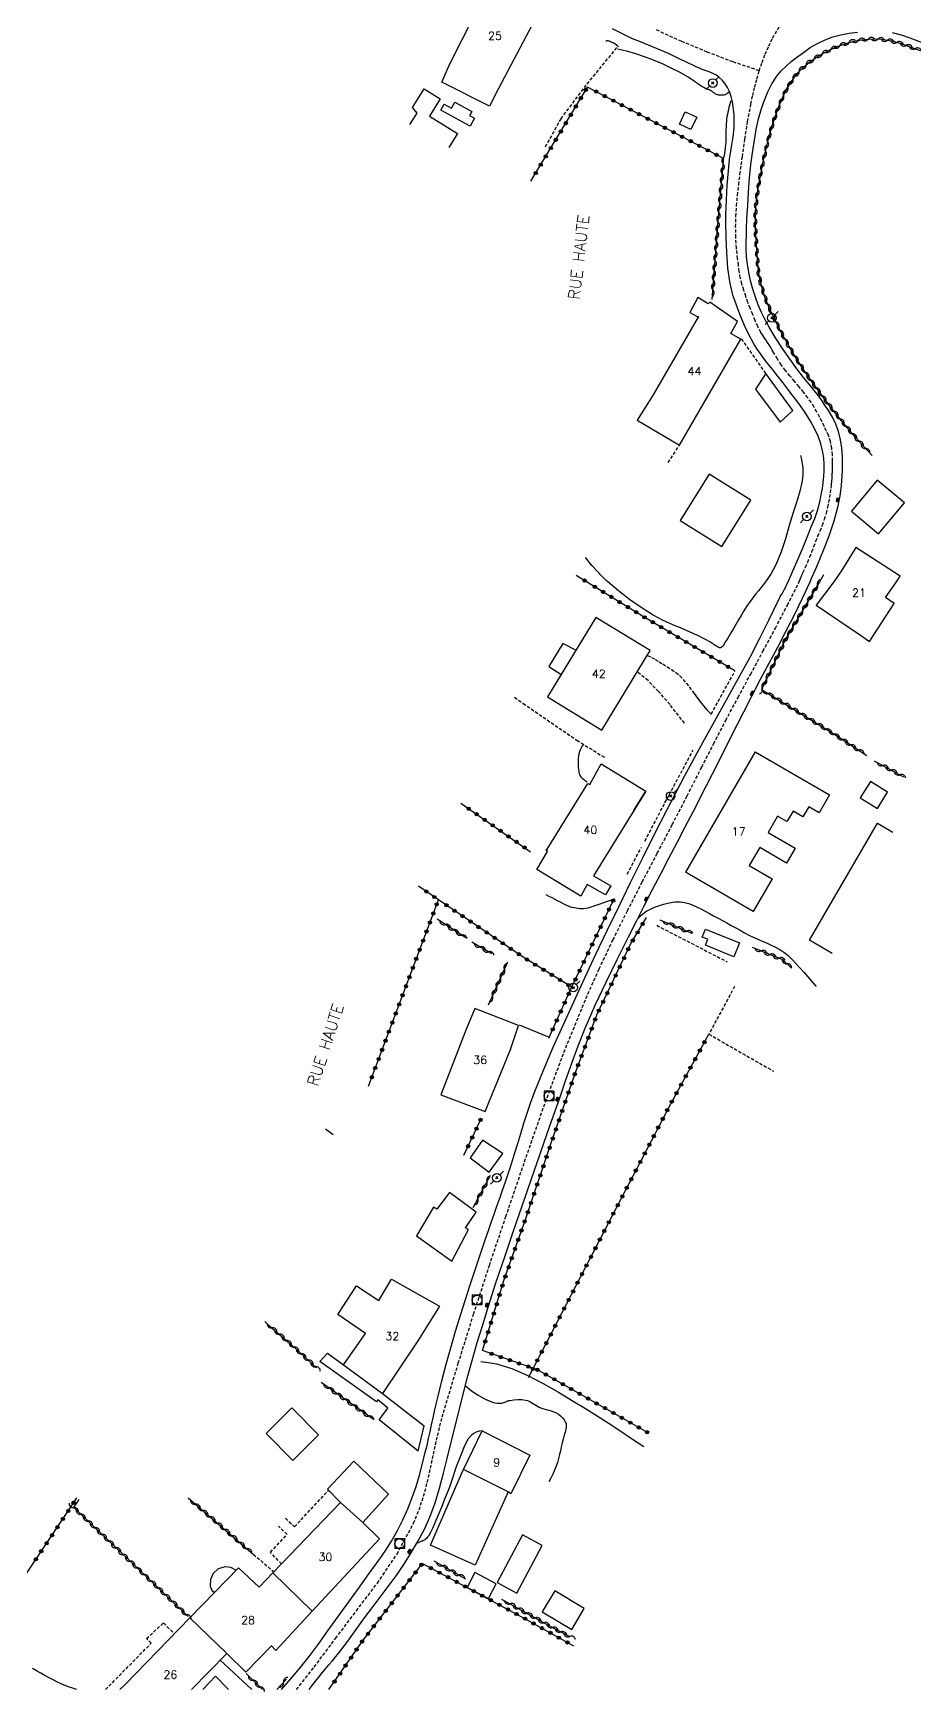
# Model space of a CAD drawing. Header units: millimetres. Extents: x 183000 to 184001, y 152999 to 154000.
# Drawn here: x 183720.6 to 183856.8, y 152999.5 to 153255.7 of the extents above; entities that cross this region are included whole.
import ezdxf
from ezdxf.enums import TextEntityAlignment as Align

# ---------------------------------------------------------------- set-up
doc = ezdxf.new("R2010")
doc.units = ezdxf.units.MM
doc.linetypes.add('DASHED', pattern=[0.75, 0.5, -0.25])
doc.layers.get('0').update_dxf_attribs({"linetype": 'CONTINUOUS'})
for name, color, linetype in [('W0001', 6, 'DASHED'), ('W0008', 7, 'CONTINUOUS'), ('W0017', 7, 'CONTINUOUS'), ('W0101', 7, 'CONTINUOUS'), ('W0104', 1, 'CONTINUOUS'), ('W0112', 1, 'DASHED'), ('W0211', 2, 'CONTINUOUS'), ('W0300', 7, 'CONTINUOUS'), ('W0310', 3, 'CONTINUOUS'), ('W0322', 7, 'CONTINUOUS'), ('W0323', 7, 'CONTINUOUS'), ('W0401', 7, 'CONTINUOUS'), ('W0420', 7, 'CONTINUOUS'), ('W0473', 7, 'CONTINUOUS'), ('W0989', 7, 'CONTINUOUS'), ('W0991', 7, 'CONTINUOUS'), ('W1102', 7, 'CONTINUOUS')]:
    doc.layers.add(name, color=color, linetype=linetype)
doc.styles.get("Standard").update_dxf_attribs({"font": 'romans.shx', "width": 0.85})

# ---------------------------------------------------------------- blocks, each defined once
blk = doc.blocks.new('T401')
for p, q in [((-0.3, 0.3), (0, 0.3)), ((-0.3, -0.25), (-0.3, 0.3)), ((-0.3, 0.15), (0, 0.15)), ((-0.3, 0), (0, 0)), ((0, 0.3), (0, -0.25)), ((-0.3, -0.15), (0, -0.15)), ((-0.3, -0.25), (-0.3, -0.3)), ((-0.3, -0.3), (0, -0.3)), ((0, -0.3), (0, -0.25))]:
    blk.add_line(p, q)
blk = doc.blocks.new('T420')
for p, q in [((0.75, 0.75), (-0.75, 0.75)), ((-0.75, 0.75), (-0.75, -0.75)), ((0.75, 0.75), (0.75, -0.75)), ((0.75, -0.75), (-0.75, -0.75))]:
    blk.add_line(p, q)
blk.add_ellipse((0, 0), major_axis=(-0.53, 0.53), ratio=1, start_param=3.926991, end_param=10.210176)
blk = doc.blocks.new('T473')
for p, q in [((-0.166667, 0.166667), (0.166667, -0.166667)), ((-0.166667, -0.166667), (0.166667, 0.166667)), ((0.500001, 0.500001), (1.000002, 1.000002)), ((-1.000002, -1.000002), (-0.500001, -0.500001))]:
    blk.add_line(p, q)
blk.add_ellipse((0, 0), major_axis=(0.471405, 0.471405), ratio=1, start_param=5.4977871438, end_param=11.780972451)
blk = doc.blocks.new('t310o')
at = {"color": 0, "linetype": 'Continuous'}
for centre, start, end in [((-0.5, 0.38), 216.8699, 323.1304), ((0.5, -0.37), 36.8699, 143.1303)]:
    blk.add_arc(centre, 0.625, start, end, dxfattribs=at)
blk = doc.blocks.new('t323o')
at = {"color": 0, "linetype": 'Continuous'}
for radius in [0.25, 0.15]:
    blk.add_circle((0, 0), radius, dxfattribs=at)
blk = doc.blocks.new('t322o')
at = {"color": 0, "linetype": 'Continuous'}
for radius in [0.25, 0.15]:
    blk.add_circle((0, 0), radius, dxfattribs=at)

msp = doc.modelspace()

# ---------------------------------------------------------------- linework, layer by layer
at = {"layer": 'W0001'}
for points in [[(183832.77, 153249.87), (183833.2, 153251.16), (183833.68, 153252.43), (183834.22, 153253.68), (183834.83, 153254.9), (183835.98, 153256.89), (183837.29, 153258.77), (183838.69, 153260.58), (183840.17, 153262.33), (183841.66, 153264.04), (183843.14, 153265.76), (183844.58, 153267.52), (183845.94, 153269.34), (183846.27, 153269.81), (183846.58, 153270.28), (183846.88, 153270.75), (183847.19, 153271.22)], [(183832.77, 153249.87), (183828.71, 153251.23), (183824.72, 153252.75), (183820.78, 153254.4), (183816.88, 153256.17)], [(183838.95, 153171.01), (183839.03, 153171.19), (183839.11, 153171.37), (183839.18, 153171.55), (183839.25, 153171.73), (183839.31, 153171.91), (183839.39, 153172.1), (183839.46, 153172.28), (183839.54, 153172.45), (183839.91, 153173.23), (183840.26, 153174.03), (183840.58, 153174.83), (183840.9, 153175.63), (183841.2, 153176.44), (183841.51, 153177.24), (183841.83, 153178.05), (183842.17, 153178.84), (183842.54, 153179.74), (183842.86, 153180.65), (183843.14, 153181.57), (183843.37, 153182.51), (183843.53, 153183.24), (183843.66, 153183.98), (183843.77, 153184.72), (183843.86, 153185.46), (183843.91, 153185.98), (183843.96, 153186.49), (183844.01, 153187.01), (183844.05, 153187.53), (183844.08, 153188.05), (183844.1, 153188.57), (183844.1, 153189.09), (183844.09, 153189.61), (183844.06, 153190.61), (183843.97, 153191.61), (183843.79, 153192.62), (183843.45, 153193.58), (183843.11, 153194.3), (183842.78, 153195.02), (183842.44, 153195.74), (183842.08, 153196.44), (183841.67, 153197.21), (183841.24, 153197.96), (183840.77, 153198.69), (183840.26, 153199.4), (183839.6, 153200.26), (183838.91, 153201.1), (183838.21, 153201.93), (183837.51, 153202.76), (183836.82, 153203.61), (183836.17, 153204.49), (183835.56, 153205.4), (183835.01, 153206.35), (183834.78, 153206.75), (183834.54, 153207.15), (183834.29, 153207.54), (183834.03, 153207.92), (183833.76, 153208.31), (183833.51, 153208.69), (183833.26, 153209.09), (183833.02, 153209.49), (183832.55, 153210.39), (183832.14, 153211.32), (183831.75, 153212.26), (183831.36, 153213.2), (183831, 153214.12), (183830.67, 153215.06), (183830.36, 153216.01), (183830.08, 153216.96), (183829.84, 153217.92), (183829.68, 153218.9), (183829.55, 153219.89), (183829.43, 153220.86), (183829.24, 153222.49), (183829.14, 153224.13), (183829.12, 153225.76), (183829.17, 153227.4), (183829.27, 153229.02), (183829.41, 153230.65), (183829.59, 153232.26), (183829.79, 153233.88), (183830.16, 153236.6), (183830.54, 153239.32), (183830.97, 153242.03), (183831.48, 153244.73), (183831.76, 153246.03), (183832.06, 153247.32), (183832.4, 153248.6), (183832.77, 153249.87)], [(183761.29, 153000), (183764.01, 153003.49), (183767.32, 153007.9), (183770.53, 153012.16), (183773.78, 153016.45), (183776.81, 153020.92), (183779.36, 153025.68), (183780.21, 153027.74), (183780.91, 153029.86), (183781.49, 153032.01), (183781.99, 153034.18), (183782.45, 153036.33), (183782.91, 153038.49), (183783.42, 153040.65), (183783.99, 153042.78), (183786.27, 153050.37), (183788.64, 153057.94), (183791.08, 153065.48), (183793.61, 153073), (183796.51, 153081.48), (183799.47, 153089.95), (183802.59, 153098.36), (183805.99, 153106.67), (183808.03, 153111.23), (183810.18, 153115.75), (183812.41, 153120.22), (183814.69, 153124.66), (183817.01, 153129.09), (183819.33, 153133.51), (183821.62, 153137.94), (183823.88, 153142.4), (183825.71, 153146), (183827.59, 153149.58), (183829.49, 153153.15), (183831.42, 153156.7), (183833.34, 153160.26), (183835.25, 153163.82), (183837.12, 153167.4), (183838.95, 153171.01)]]:
    msp.add_lwpolyline(points, dxfattribs=at)
at = {"layer": 'W0008'}
for points in [[(183813.17, 153254.8), (183810.11, 153256.34)], [(183837.24, 153171), (183838.02, 153172.77), (183838.79, 153174.55), (183839.53, 153176.34), (183840.25, 153178.13), (183840.79, 153179.45), (183841.33, 153180.78), (183841.82, 153182.14), (183842.18, 153183.53), (183842.35, 153184.45), (183842.51, 153185.38), (183842.64, 153186.31), (183842.73, 153187.24), (183842.78, 153188.19), (183842.78, 153189.13), (183842.72, 153190.08), (183842.6, 153191.01), (183842.3, 153192.27), (183841.85, 153193.48), (183841.3, 153194.63), (183840.7, 153195.76), (183839.78, 153197.26), (183838.74, 153198.69), (183837.65, 153200.08), (183836.59, 153201.47), (183836.01, 153202.25), (183835.4, 153203.02), (183834.8, 153203.79), (183834.19, 153204.55), (183833.59, 153205.32), (183833, 153206.11), (183832.45, 153206.91), (183831.93, 153207.74), (183831.16, 153209.14), (183830.48, 153210.57), (183829.87, 153212.03), (183829.29, 153213.51), (183828.98, 153214.38), (183828.7, 153215.25), (183828.46, 153216.14), (183828.27, 153217.04), (183827.93, 153219.41), (183827.74, 153221.79), (183827.64, 153224.17), (183827.61, 153226.56), (183827.61, 153227.68), (183827.63, 153228.81), (183827.68, 153229.94), (183827.74, 153231.07), (183827.81, 153232.19), (183827.9, 153233.32), (183828, 153234.44), (183828.11, 153235.57), (183828.18, 153236.2), (183828.28, 153236.84), (183828.38, 153237.47), (183828.49, 153238.1), (183828.6, 153238.74), (183828.7, 153239.37), (183828.79, 153240.01), (183828.85, 153240.65), (183828.87, 153241), (183828.89, 153241.35), (183828.9, 153241.71), (183828.9, 153242.06), (183828.9, 153242.41), (183828.89, 153242.77), (183828.87, 153243.12), (183828.85, 153243.47), (183828.76, 153244.28), (183828.64, 153245.09), (183828.45, 153245.89), (183828.16, 153246.66), (183827.85, 153247.28), (183827.48, 153247.87), (183827.04, 153248.42), (183826.53, 153248.9), (183826.14, 153249.17), (183825.72, 153249.4), (183825.29, 153249.6), (183824.85, 153249.77), (183824.41, 153249.92), (183823.97, 153250.08), (183823.53, 153250.24), (183823.1, 153250.42), (183822.48, 153250.72), (183821.86, 153251.02), (183821.24, 153251.32), (183820.62, 153251.62), (183820, 153251.92), (183819.38, 153252.22), (183818.75, 153252.51), (183818.12, 153252.8), (183816.9, 153253.32), (183815.66, 153253.83), (183814.42, 153254.33), (183813.17, 153254.8)], [(183840.62, 153171), (183840.91, 153171.65), (183841.19, 153172.31), (183841.48, 153172.97), (183841.76, 153173.63), (183842.67, 153175.85), (183843.55, 153178.1), (183844.32, 153180.38), (183844.94, 153182.72), (183845.11, 153183.49), (183845.25, 153184.27), (183845.37, 153185.05), (183845.46, 153185.83), (183845.54, 153186.62), (183845.59, 153187.41), (183845.62, 153188.2), (183845.63, 153188.99), (183845.6, 153190.3), (183845.52, 153191.61), (183845.34, 153192.92), (183845.02, 153194.2), (183844.6, 153195.32), (183844.06, 153196.39), (183843.45, 153197.42), (183842.81, 153198.42), (183842.32, 153199.13), (183841.81, 153199.83), (183841.27, 153200.51), (183840.72, 153201.17), (183840.17, 153201.84), (183839.62, 153202.5), (183839.08, 153203.18), (183838.57, 153203.87), (183837.45, 153205.44), (183836.34, 153207.02), (183835.28, 153208.64), (183834.3, 153210.3), (183833.7, 153211.42), (183833.13, 153212.57), (183832.62, 153213.74), (183832.17, 153214.94), (183831.76, 153216.18), (183831.41, 153217.44), (183831.13, 153218.72), (183830.93, 153220.02), (183830.82, 153221.15), (183830.76, 153222.28), (183830.75, 153223.41), (183830.77, 153224.54), (183830.81, 153225.66), (183830.86, 153226.78), (183830.92, 153227.91), (183830.98, 153229.03), (183831.1, 153231.17), (183831.27, 153233.3), (183831.49, 153235.42), (183831.77, 153237.54), (183832.01, 153239.17), (183832.28, 153240.81), (183832.63, 153242.43), (183833.09, 153244.02), (183833.56, 153245.33), (183834.09, 153246.61), (183834.73, 153247.85), (183835.49, 153249.03), (183836.16, 153249.85), (183836.91, 153250.59), (183837.72, 153251.28), (183838.54, 153251.93), (183839.58, 153252.7), (183840.65, 153253.43), (183841.77, 153254.08), (183842.94, 153254.64), (183844.15, 153255.08), (183845.39, 153255.41), (183846.65, 153255.65), (183847.92, 153255.83)], [(183853.32, 153255.75), (183854.7, 153255.42), (183856.04, 153254.95), (183857.36, 153254.43), (183858.67, 153253.93), (183860.01, 153253.47), (183861.35, 153253.03), (183862.69, 153252.55), (183863.99, 153251.98), (183865.37, 153251.24), (183866.7, 153250.42), (183868.01, 153249.56), (183869.31, 153248.71), (183870.78, 153247.78), (183872.25, 153246.85), (183873.7, 153245.88), (183875.11, 153244.87), (183875.34, 153244.69), (183875.56, 153244.51), (183875.77, 153244.32), (183875.98, 153244.13)], [(183763.26, 153000), (183763.71, 153000.63), (183764.2, 153001.29), (183764.71, 153001.93), (183765.23, 153002.57), (183765.76, 153003.2), (183766.29, 153003.83), (183766.82, 153004.46), (183767.34, 153005.09), (183767.85, 153005.74), (183769.19, 153007.5), (183770.5, 153009.28), (183771.81, 153011.07), (183773.12, 153012.85), (183774.35, 153014.49), (183775.59, 153016.11), (183776.81, 153017.76), (183777.96, 153019.46), (183779.04, 153021.2), (183780.08, 153022.96), (183781.04, 153024.77), (183781.89, 153026.63), (183782.71, 153028.85), (183783.38, 153031.11), (183783.98, 153033.39), (183784.57, 153035.67), (183787.63, 153048.05), (183788.4, 153050.81), (183789.21, 153053.56), (183790.04, 153056.3), (183790.9, 153059.04), (183792.15, 153062.92), (183793.45, 153066.78), (183794.76, 153070.64), (183796.09, 153074.5), (183797.52, 153078.68), (183798.97, 153082.86), (183800.43, 153087.04), (183801.91, 153091.21), (183802.86, 153093.94), (183803.81, 153096.67), (183804.79, 153099.39), (183805.86, 153102.09), (183807.43, 153105.66), (183809.11, 153109.19), (183810.84, 153112.69), (183812.58, 153116.18), (183813.8, 153118.62), (183815.04, 153121.06), (183816.29, 153123.48), (183817.55, 153125.91), (183818.81, 153128.33), (183820.08, 153130.75), (183821.34, 153133.17), (183822.59, 153135.6), (183824.55, 153139.43), (183826.5, 153143.26), (183828.45, 153147.09), (183830.38, 153150.93), (183831.66, 153153.44), (183832.97, 153155.94), (183834.29, 153158.42), (183835.61, 153160.91), (183836.92, 153163.4), (183838.2, 153165.91), (183839.44, 153168.44), (183840.62, 153171)], [(183829.83, 153156.57), (183831.35, 153159.38), (183832.82, 153162.2), (183834.24, 153165.05), (183835.63, 153167.93), (183835.82, 153168.32), (183836.02, 153168.7), (183836.23, 153169.08), (183836.44, 153169.46), (183836.65, 153169.84), (183836.86, 153170.22), (183837.05, 153170.61), (183837.24, 153171)], [(183758.94, 153000), (183758.94, 153000.01), (183760.4, 153001.65), (183761.81, 153003.31), (183763.26, 153005.12), (183764.63, 153006.98), (183765.97, 153008.87), (183767.32, 153010.74), (183768.55, 153012.43), (183769.78, 153014.12), (183771.01, 153015.81), (183772.22, 153017.51), (183773.18, 153018.85), (183774.15, 153020.18), (183775.09, 153021.54), (183775.96, 153022.94), (183776.86, 153024.56), (183777.7, 153026.22), (183778.48, 153027.91), (183779.17, 153029.63), (183779.77, 153031.36), (183780.27, 153033.11), (183780.73, 153034.88), (183781.18, 153036.64), (183781.44, 153037.69), (183781.68, 153038.75), (183781.92, 153039.81), (183782.14, 153040.87), (183782.37, 153041.93), (183782.6, 153042.99), (183782.84, 153044.04), (183783.1, 153045.1), (183783.75, 153047.66), (183784.42, 153050.23), (183785.13, 153052.78), (183785.86, 153055.32), (183786.97, 153058.91), (183788.12, 153062.48), (183789.31, 153066.04), (183790.5, 153069.6), (183790.93, 153070.86), (183791.36, 153072.11), (183791.8, 153073.36), (183792.24, 153074.61), (183792.68, 153075.86), (183793.12, 153077.11), (183793.55, 153078.36), (183793.98, 153079.61), (183794.49, 153081.16), (183794.98, 153082.72), (183795.46, 153084.29), (183795.93, 153085.85), (183796.42, 153087.41), (183796.92, 153088.96), (183797.45, 153090.51), (183798.01, 153092.05), (183799.43, 153095.63), (183800.95, 153099.16), (183802.53, 153102.67), (183804.12, 153106.17), (183805.81, 153109.85), (183807.53, 153113.52), (183809.28, 153117.17), (183811.05, 153120.82), (183812.87, 153124.56), (183814.71, 153128.3), (183816.57, 153132.03), (183818.48, 153135.73), (183821.24, 153140.98), (183824.06, 153146.2), (183826.92, 153151.4), (183829.83, 153156.57)]]:
    msp.add_lwpolyline(points, dxfattribs=at)
at = {"layer": 'W0017'}
for points in [[(183810.34, 153122.03), (183809.8, 153121.82), (183809.25, 153121.62), (183808.7, 153121.42), (183808.15, 153121.24), (183807.53, 153121.03), (183806.91, 153120.82), (183806.27, 153120.64), (183805.62, 153120.53), (183805.34, 153120.52), (183805.05, 153120.53), (183804.77, 153120.56), (183804.49, 153120.61), (183804.15, 153120.67), (183803.82, 153120.74), (183803.49, 153120.84), (183803.17, 153120.95), (183802.79, 153121.12), (183802.42, 153121.31), (183802.06, 153121.52), (183801.7, 153121.71), (183801.23, 153121.96), (183800.77, 153122.2), (183800.31, 153122.44), (183799.85, 153122.69)], [(183814.05, 153119.04), (183814.36, 153119.36), (183814.7, 153119.66), (183815.05, 153119.94), (183815.42, 153120.19), (183815.84, 153120.43), (183816.28, 153120.64), (183816.73, 153120.82), (183817.19, 153120.98), (183818.01, 153121.23), (183818.85, 153121.45), (183819.71, 153121.59), (183820.59, 153121.61), (183821.24, 153121.51), (183821.88, 153121.32), (183822.49, 153121.07), (183823.09, 153120.82), (183823.76, 153120.51), (183824.42, 153120.17), (183825.07, 153119.8), (183825.72, 153119.45), (183826.41, 153119.08), (183827.09, 153118.71), (183827.77, 153118.33), (183828.45, 153117.95), (183829.13, 153117.58), (183829.81, 153117.2), (183830.49, 153116.83), (183831.18, 153116.47), (183831.85, 153116.14), (183832.53, 153115.83), (183833.21, 153115.53), (183833.9, 153115.24), (183834.59, 153114.92), (183835.26, 153114.59), (183835.92, 153114.22), (183836.55, 153113.81), (183837.22, 153113.29), (183837.84, 153112.7), (183838.43, 153112.09), (183839, 153111.47), (183839.65, 153110.76), (183840.27, 153110.04), (183840.88, 153109.3), (183841.49, 153108.56), (183841.51, 153108.53)], [(183795.69, 153102.59), (183800.32, 153100.71)], [(183787.36, 153046.94), (183788.3, 153046.14), (183789.32, 153045.44), (183790.41, 153044.85), (183791.56, 153044.39), (183791.9, 153044.29), (183792.26, 153044.23), (183792.62, 153044.21), (183792.98, 153044.23), (183793.15, 153044.26), (183793.31, 153044.3), (183793.47, 153044.36), (183793.63, 153044.43), (183793.78, 153044.5), (183793.94, 153044.56), (183794.1, 153044.61), (183794.27, 153044.65), (183794.86, 153044.74), (183795.46, 153044.8), (183796.07, 153044.8), (183796.67, 153044.7), (183796.95, 153044.62), (183797.23, 153044.5), (183797.49, 153044.35), (183797.74, 153044.2), (183797.99, 153044.04), (183798.23, 153043.88), (183798.49, 153043.73), (183798.75, 153043.6), (183799.12, 153043.45), (183799.49, 153043.33), (183799.87, 153043.23), (183800.25, 153043.13), (183800.63, 153043.02), (183801.01, 153042.89), (183801.38, 153042.72), (183801.73, 153042.52), (183802.07, 153042.26), (183802.38, 153041.97), (183802.65, 153041.63), (183802.86, 153041.25), (183802.92, 153041.07), (183802.95, 153040.87), (183802.95, 153040.68), (183802.94, 153040.49), (183802.92, 153040.33), (183802.89, 153040.18), (183802.85, 153040.02), (183802.81, 153039.87), (183802.76, 153039.72), (183802.71, 153039.58), (183802.66, 153039.43), (183802.62, 153039.28), (183802.47, 153038.68), (183802.33, 153038.07), (183802.19, 153037.47), (183802.06, 153036.87), (183801.91, 153036.27), (183801.75, 153035.67), (183801.58, 153035.07), (183801.38, 153034.48), (183801.15, 153033.86), (183800.88, 153033.26), (183800.59, 153032.66), (183800.28, 153032.08)], [(183789.95, 153039.94), (183789.5, 153039.87), (183789.06, 153039.73), (183788.65, 153039.52), (183788.29, 153039.25), (183787.8, 153038.69), (183787.43, 153038.03), (183787.15, 153037.35), (183786.87, 153036.69), (183786.54, 153035.93), (183786.24, 153035.16), (183785.95, 153034.38), (183785.69, 153033.6), (183785.43, 153032.81), (183785.17, 153032.03), (183784.89, 153031.25), (183784.6, 153030.48), (183784.16, 153029.38), (183783.72, 153028.28), (183783.26, 153027.19), (183782.78, 153026.1), (183782.53, 153025.49), (183782.28, 153024.87), (183782, 153024.26), (183781.65, 153023.68), (183781.53, 153023.52), (183781.4, 153023.38), (183781.25, 153023.25), (183781.1, 153023.13), (183781.01, 153023.07), (183780.92, 153023.02), (183780.82, 153022.98), (183780.73, 153022.94), (183780.62, 153022.89), (183780.51, 153022.84), (183780.4, 153022.8), (183780.29, 153022.76), (183780.18, 153022.71), (183780.07, 153022.67), (183779.96, 153022.62), (183779.85, 153022.58)], [(183754.37, 153000), (183749.47, 153004.54)], [(183750.8, 153000), (183748.75, 153002.1), (183746.82, 153000)]]:
    msp.add_lwpolyline(points, dxfattribs=at)
at = {"layer": 'W0101'}
for points in [[(183800.05, 153261.49), (183792.49, 153247.11), (183791.09, 153244.39), (183783.71, 153248.11), (183784.95, 153250.95), (183792.62, 153266.1)], [(183825.11, 153214.17), (183824.87, 153213.91), (183823.29, 153214.88), (183822.02, 153212.57), (183823.18, 153211.96), (183823.37, 153211.93), (183816.38, 153199.87), (183813.93, 153195.94), (183820.47, 153192.09)], [(183829.4, 153211.14), (183825.11, 153214.17)], [(183820.47, 153192.09), (183829.93, 153208.46), (183828.37, 153209.33), (183829.4, 153211.14)], [(183847.71, 153176.26), (183845.52, 153172.78), (183844.29, 153171)], [(183853.99, 153171), (183854.53, 153171.86), (183847.71, 153176.26)], [(183844.29, 153171), (183841.58, 153167.4), (183848.43, 153162.74), (183849.77, 153161.79), (183853.62, 153167.66), (183852.25, 153168.59), (183853.99, 153171)], [(183832.13, 153144.76), (183821.37, 153126.18)], [(183832.13, 153144.76), (183843.61, 153138.12)], [(183813.34, 153135.63), (183815.24, 153138.68)], [(183843.61, 153138.12), (183842, 153135.34), (183840.41, 153136.26), (183839.51, 153134.72), (183837.98, 153135.61), (183837.03, 153133.97), (183835.58, 153134.81), (183834.12, 153132.28), (183838.29, 153129.87), (183836.96, 153127.58), (183832.83, 153129.98), (183831.22, 153127.21), (183834.76, 153125.16), (183831.84, 153120.11), (183821.37, 153126.18)], [(183768.56, 153050.13), (183771.95, 153054.95), (183767.66, 153057.9), (183770.53, 153062.3), (183774.01, 153060.04), (183775.98, 153063.36), (183783.36, 153059.19), (183780.04, 153053.82), (183774.56, 153045.73)], [(183768.56, 153050.13), (183774.56, 153045.73)], [(183787.1, 153033.97), (183789.95, 153039.94), (183797.33, 153036.19), (183794.38, 153030.21), (183793.98, 153030.53)], [(183793.98, 153030.53), (183787.1, 153033.97)], [(183768.08, 153028.87), (183757.62, 153018.04)], [(183768.08, 153028.87), (183771.51, 153025.81)], [(183774.12, 153023.26), (183771.51, 153025.81)], [(183763.7, 153012.09), (183774.12, 153023.26)], [(183757.62, 153018.04), (183755.49, 153015.83), (183752.33, 153018.78), (183744.82, 153011.06)], [(183744.82, 153011.06), (183734.83, 153000.81), (183733.98, 153000)], [(183758.07, 153006.05), (183763.7, 153012.09)], [(183745.05, 153000), (183750.51, 153005.6)], [(183750.51, 153005.6), (183753.44, 153002.68), (183757.44, 153006.74), (183757.36, 153006.79), (183758.07, 153006.05)]]:
    msp.add_lwpolyline(points, dxfattribs=at)
for points in [[(183808.44, 153148.09), (183815.92, 153160.36), (183807.51, 153165.49), (183800.03, 153153.21), (183808.44, 153148.09)], [(183815.24, 153138.68), (183807.15, 153125.61), (183809.86, 153124.06), (183809.02, 153122.66), (183806.2, 153124.27), (183805.2, 153122.48), (183798.43, 153126.59), (183800.06, 153129.35), (183799.82, 153129.59), (183800.01, 153129.72), (183806.28, 153139.87), (183806.57, 153139.71), (183808.33, 153142.9)], [(183790.42, 153089.25), (183794.32, 153098.82), (183795.56, 153102.51), (183788.84, 153105.12), (183787.44, 153101.8), (183783.57, 153091.81)]]:
    msp.add_lwpolyline(points, close=True, dxfattribs=at)
at = {"layer": 'W0104'}
for points in [[(183778.79, 153241.55), (183779.92, 153243.34), (183779.18, 153244.21), (183781, 153247.1), (183781, 153247.1)], [(183781, 153247.1), (183783.49, 153245.54), (183781.82, 153242.88), (183786.16, 153240.16), (183784.81, 153238)], [(183804.44, 153160.44), (183802.43, 153161.47), (183800.24, 153157.89), (183802.25, 153156.65)], [(183844.05, 153113.62), (183840.53, 153115.67), (183851.03, 153133.74), (183853.41, 153132.36)], [(183780.1, 153036.83), (183774.04, 153041.65), (183775.41, 153043.44), (183773.82, 153044.73), (183773.64, 153044.41), (183764.87, 153050.63), (183766.08, 153051.92), (183768.56, 153050.13)], [(183774.56, 153045.73), (183780.99, 153040.72)], [(183780.1, 153036.83), (183780.99, 153040.72)], [(183775.51, 153030.19), (183770.14, 153035.27), (183766.05, 153030.92), (183768.08, 153028.87)], [(183781.97, 153022.28), (183786.76, 153033.32), (183786.79, 153033.32), (183787.1, 153033.97)], [(183771.51, 153025.81), (183775.51, 153030.19)], [(183793.98, 153030.53), (183788.9, 153019.2), (183781.97, 153022.28)], [(183751.91, 153018.46), (183751.14, 153018.83), (183750.25, 153018.96), (183749.19, 153018.65), (183748.4, 153017.93), (183747.98, 153016.99), (183747.95, 153015.96), (183748.27, 153015.27), (183748.64, 153014.98)]]:
    msp.add_lwpolyline(points, dxfattribs=at)
for points in [[(183784.1, 153244.69), (183785.21, 153244.08), (183785.73, 153245.02), (183788.37, 153243.58), (183788.02, 153242.95), (183788.76, 153242.54), (183788.1, 153241.33), (183783.6, 153243.79), (183784.1, 153244.69)], [(183821.31, 153243.52), (183823.1, 153242.68), (183822.21, 153240.78), (183820.42, 153241.63), (183821.31, 153243.52)], [(183837.94, 153197.44), (183833.8, 153203.16), (183832.17, 153200.74), (183836.01, 153195.63)], [(183825.05, 153187.62), (183820.57, 153180.45), (183827.01, 153176.43), (183831.49, 153183.59), (183825.05, 153187.62)], [(183851, 153186.69), (183847, 153181.9), (183851.2, 153178.39), (183855.2, 153183.19), (183851, 153186.69)], [(183849.93, 153140.18), (183848.35, 153137.66), (183851.01, 153136), (183852.59, 153138.53), (183849.93, 153140.18)], [(183828.84, 153113.12), (183824.45, 153114.9), (183824.81, 153115.81), (183823.95, 153116.16), (183824.45, 153117.39), (183829.71, 153115.26), (183828.84, 153113.12)], [(183791.05, 153079.88), (183793.16, 153082.75), (183790, 153084.83), (183788.1, 153082.09)], [(183785.26, 153066.12), (183787.87, 153071.02), (183787.37, 153071.29), (183789.03, 153073.71), (183784.91, 153076.74), (183782.97, 153074.16), (183782.44, 153074.47), (183779.83, 153070.05)], [(183760.55, 153043.49), (183764.68, 153039.33), (183760.7, 153035.37), (183756.57, 153039.54), (183760.55, 153043.49)], [(183796.17, 153023.89), (183792.27, 153016.54), (183795.34, 153014.91), (183799.24, 153022.26), (183796.17, 153023.89)], [(183787.63, 153015.75), (183790.95, 153014.04), (183792.14, 153016.34), (183788.82, 153018.06), (183787.63, 153015.75)], [(183799.25, 153012.01), (183803.81, 153009.3), (183805.74, 153012.53), (183801.18, 153015.25), (183799.25, 153012.01)]]:
    msp.add_lwpolyline(points, close=True, dxfattribs=at)
at = {"layer": 'W0112'}
for points in [[(183811.04, 153253.56), (183810.86, 153253.71), (183810.68, 153253.86), (183810.49, 153253.99), (183810.3, 153254.11), (183810.18, 153254.18), (183810.05, 153254.24), (183809.93, 153254.3), (183809.8, 153254.35), (183809.71, 153254.38), (183809.62, 153254.41), (183809.52, 153254.44), (183809.43, 153254.46), (183809.34, 153254.46), (183809.24, 153254.46), (183809.15, 153254.45), (183809.06, 153254.43)], [(183810.72, 153253.43), (183806, 153247.66), (183802.1, 153242.47), (183799.68, 153238.09)], [(183833.8, 153203.16), (183829.98, 153208.56)], [(183818.68, 153189.41), (183820.47, 153192.09)], [(183815.52, 153159.63), (183816.12, 153159.32), (183816.71, 153159), (183817.3, 153158.66), (183817.87, 153158.31), (183818.55, 153157.88), (183819.23, 153157.45), (183819.89, 153156.99), (183820.5, 153156.47), (183821.03, 153155.91), (183821.51, 153155.31), (183821.97, 153154.7), (183822.43, 153154.09), (183822.64, 153153.82), (183822.86, 153153.53), (183823.07, 153153.25), (183823.28, 153152.97), (183823.49, 153152.69), (183823.7, 153152.4), (183823.92, 153152.13), (183824.14, 153151.85), (183824.43, 153151.52), (183824.72, 153151.2), (183825.02, 153150.88), (183825.33, 153150.56)], [(183821.24, 153149.17), (183818.98, 153152.04), (183817.21, 153154.04), (183815.58, 153155.73), (183813.92, 153157.12)], [(183825.33, 153150.56), (183828.99, 153157.15)], [(183794.96, 153153.18), (183796.27, 153152.22), (183804.59, 153146.53), (183808.99, 153143.82)], [(183805.59, 153145.91), (183805.41, 153145.65), (183805.24, 153145.37), (183805.1, 153145.07), (183804.99, 153144.77), (183804.9, 153144.44), (183804.84, 153144.1), (183804.8, 153143.76), (183804.78, 153143.42), (183804.77, 153143.07), (183804.78, 153142.71), (183804.81, 153142.35), (183804.86, 153142), (183804.88, 153141.78), (183804.91, 153141.56), (183804.95, 153141.34), (183805.04, 153141.13), (183805.2, 153140.9), (183805.4, 153140.7), (183805.62, 153140.52), (183805.83, 153140.34), (183805.91, 153140.27), (183806, 153140.2), (183806.08, 153140.14), (183806.17, 153140.08)], [(183815.1, 153130.96), (183818.85, 153138.13), (183822.56, 153145)], [(183812.37, 153125.88), (183814.55, 153129.99)], [(183816.92, 153117.97), (183827.8, 153112.34)], [(183828.96, 153108.54), (183824.99, 153101.17), (183834.98, 153095.44)], [(183759.57, 153026.44), (183760.97, 153025.13), (183766.26, 153030.79)], [(183758.99, 153019.38), (183757.25, 153021.2), (183759.84, 153023.94), (183758.49, 153025.21)], [(183754.62, 153020.88), (183757.81, 153018.17)], [(183731.79, 153000), (183738.84, 153007.18), (183738.1, 153007.87), (183740.74, 153010.29), (183742.26, 153008.77)]]:
    msp.add_lwpolyline(points, dxfattribs=at)
at = {"layer": 'W0211'}
for points in [[(183810.85, 153253.27), (183812.25, 153252.92), (183813.64, 153252.52), (183815.01, 153252.06), (183816.36, 153251.56), (183817.76, 153250.97), (183819.13, 153250.33), (183820.48, 153249.63), (183821.81, 153248.9), (183822.1, 153248.72), (183822.38, 153248.54), (183822.66, 153248.34), (183822.93, 153248.14), (183823.2, 153247.95), (183823.48, 153247.75), (183823.76, 153247.57), (183824.05, 153247.4), (183824.2, 153247.31), (183824.36, 153247.24), (183824.51, 153247.17), (183824.67, 153247.1), (183824.83, 153247.04), (183824.98, 153246.97), (183825.14, 153246.9), (183825.29, 153246.82), (183825.4, 153246.75), (183825.5, 153246.68), (183825.6, 153246.6), (183825.7, 153246.53), (183825.8, 153246.45), (183825.91, 153246.38), (183826.02, 153246.32), (183826.13, 153246.26), (183826.29, 153246.21), (183826.44, 153246.17), (183826.6, 153246.14), (183826.76, 153246.13), (183826.95, 153246.13), (183827.14, 153246.13), (183827.32, 153246.16), (183827.5, 153246.21), (183827.67, 153246.29), (183827.82, 153246.38), (183827.96, 153246.49), (183828.1, 153246.6)], [(183828.37, 153245.21), (183828.27, 153244.87), (183828.18, 153244.53), (183828.09, 153244.18), (183828, 153243.84), (183827.92, 153243.47), (183827.84, 153243.1), (183827.77, 153242.74), (183827.71, 153242.36), (183827.68, 153242.05), (183827.66, 153241.74), (183827.65, 153241.43), (183827.63, 153241.12), (183827.62, 153240.79), (183827.61, 153240.46), (183827.61, 153240.13), (183827.61, 153239.79), (183827.6, 153239.46), (183827.59, 153239.13), (183827.58, 153238.8), (183827.56, 153238.46), (183827.51, 153237.99), (183827.45, 153237.52), (183827.38, 153237.06), (183827.29, 153236.59)], [(183727.35, 153000), (183727, 153000.13), (183726.6, 153000.27), (183726.2, 153000.4), (183725.8, 153000.54), (183725.4, 153000.69), (183725.01, 153000.86), (183724.35, 153001.17), (183723.7, 153001.5), (183723.05, 153001.84), (183722.41, 153002.19), (183721.77, 153002.54), (183721.13, 153002.89), (183720.49, 153003.24)]]:
    msp.add_lwpolyline(points, dxfattribs=at)
msp.add_lwpolyline([(183828.1, 153246.6), (183828.11, 153246.62), (183828.13, 153246.63), (183828.14, 153246.64), (183828.16, 153246.66)], close=True, dxfattribs=at)
at = {"layer": 'W0300'}
for points in [[(183839.15, 153190.49), (183839.3, 153189.87), (183839.41, 153189.24), (183839.49, 153188.6), (183839.52, 153187.96), (183839.51, 153187.49), (183839.46, 153187.03), (183839.39, 153186.57), (183839.31, 153186.11), (183839.04, 153184.99), (183838.72, 153183.88), (183838.37, 153182.78), (183838.01, 153181.69), (183837.41, 153179.66), (183836.83, 153177.61), (183836.16, 153175.59), (183835.33, 153173.63), (183834.97, 153172.94), (183834.58, 153172.28), (183834.17, 153171.63), (183833.73, 153171)], [(183809.37, 153171), (183809.14, 153171.21), (183808.92, 153171.41), (183808.7, 153171.62), (183808.48, 153171.83), (183806.91, 153173.52), (183805.93, 153174.76)], [(183833.73, 153171), (183833.38, 153170.52), (183833.01, 153170.04), (183832.63, 153169.58), (183832.25, 153169.11), (183831.87, 153168.65), (183831.5, 153168.17), (183831.14, 153167.69), (183830.81, 153167.19), (183830.38, 153166.5), (183829.96, 153165.8), (183829.56, 153165.1), (183829.16, 153164.4), (183828.75, 153163.69), (183828.34, 153162.99), (183827.91, 153162.31), (183827.46, 153161.63), (183827.34, 153161.41), (183827.22, 153161.17), (183827.04, 153160.94), (183826.8, 153160.79), (183826.72, 153160.78), (183826.64, 153160.8), (183826.57, 153160.83), (183826.51, 153160.87), (183826.32, 153160.96), (183826.14, 153161.06), (183825.97, 153161.17), (183825.8, 153161.28), (183825.63, 153161.4), (183825.46, 153161.52), (183825.29, 153161.63), (183825.11, 153161.73), (183824.54, 153162.05), (183823.95, 153162.35), (183823.36, 153162.64), (183822.77, 153162.92), (183821.97, 153163.29), (183821.16, 153163.64), (183820.35, 153163.97), (183819.54, 153164.31), (183818.73, 153164.66), (183817.93, 153165.02), (183817.14, 153165.41), (183816.37, 153165.84), (183814.52, 153167), (183812.74, 153168.25), (183811.02, 153169.58), (183809.37, 153171)], [(183789.74, 153050.66), (183790.96, 153050.5), (183792.17, 153050.26), (183793.36, 153049.94), (183794.53, 153049.55), (183797.02, 153048.49), (183799.41, 153047.24), (183801.73, 153045.89), (183804.04, 153044.52), (183805.91, 153043.4), (183807.75, 153042.25), (183809.58, 153041.07), (183811.39, 153039.88), (183813.2, 153038.67), (183814.94, 153037.51)]]:
    msp.add_lwpolyline(points, dxfattribs=at)
at = {"layer": 'W0310'}
for points in [[(183850.19, 153190.46), (183847.79, 153193.12), (183845.48, 153195.85), (183843.25, 153198.65), (183841.12, 153201.53), (183839.79, 153203.44), (183838.52, 153205.39), (183837.32, 153207.39), (183836.2, 153209.43), (183835.28, 153211.23), (183834.42, 153213.05), (183833.65, 153214.93), (183833.04, 153216.86), (183832.75, 153218.2), (183832.58, 153219.55), (183832.47, 153220.91), (183832.38, 153222.26), (183832.32, 153223.08), (183832.27, 153223.9), (183832.22, 153224.73), (183832.19, 153225.55), (183832.18, 153226.37), (183832.18, 153227.2), (183832.2, 153228.02), (183832.24, 153228.85), (183832.44, 153230.73), (183832.73, 153232.6), (183833.09, 153234.46), (183833.48, 153236.3), (183833.88, 153238.05), (183834.32, 153239.78), (183834.81, 153241.51), (183835.38, 153243.21), (183835.85, 153244.45), (183836.36, 153245.69), (183836.94, 153246.9), (183837.62, 153248.05), (183838.2, 153248.87), (183838.84, 153249.65), (183839.54, 153250.38), (183840.31, 153251.03), (183841.78, 153252.05), (183843.34, 153252.93), (183844.98, 153253.67), (183846.68, 153254.25), (183847.9, 153254.54), (183849.14, 153254.71), (183850.39, 153254.78), (183851.64, 153254.72), (183853.19, 153254.47), (183854.7, 153254.05), (183856.18, 153253.53), (183857.64, 153253.01)], [(183825.47, 153214.54), (183826.42, 153226.71), (183827.29, 153236.59)], [(183842.68, 153172.05), (183842.08, 153171)], [(183842.08, 153171), (183836.84, 153162.13), (183833.1, 153154.38), (183844.11, 153147.61), (183849.38, 153144.16)], [(183850.54, 153143.35), (183855.04, 153140.9)], [(183787.44, 153116.02), (183782.99, 153118.92)], [(183817.42, 153118.82), (183822.35, 153116.74)], [(183791.47, 153113.55), (183788.34, 153115.39)], [(183831.65, 153114.58), (183836.34, 153112.68), (183837.76, 153111.36)], [(183790.95, 153105.69), (183793.92, 153112.33)], [(183788.58, 153074.4), (183791.26, 153079.4)], [(183756.37, 153056.81), (183756.77, 153056.47), (183760.61, 153053.13), (183764.37, 153049.68)], [(183773.11, 153041.73), (183765.08, 153047.42)], [(183744.56, 153011.29), (183726.88, 153028.1), (183727.71, 153029.34)], [(183744.54, 153029.6), (183754.62, 153020.88)], [(183782.47, 153019.86), (183787.39, 153017.09)], [(183792.95, 153013.98), (183800.83, 153009.58), (183803.49, 153008.19)], [(183753.49, 153002.5), (183756.02, 153000)], [(183758.26, 153000), (183759.73, 153001.63)]]:
    msp.add_lwpolyline(points, dxfattribs=at)
at = {"layer": 'W0322'}
for points in [[(183797.47, 153232.8), (183801.45, 153239.39), (183806.24, 153247.34)], [(183803.72, 153108.25), (183810.34, 153122.03)], [(183790, 153052.32), (183793.37, 153063.28), (183796.64, 153072.58), (183800.49, 153083.91), (183804.36, 153095.26), (183807.7, 153104.17), (183812.95, 153115.15), (183815.34, 153119.16)], [(183766.3, 153000), (183771.56, 153007.63), (183780.73, 153019.46)]]:
    msp.add_lwpolyline(points, dxfattribs=at)
at = {"layer": 'W0323'}
for points in [[(183827.37, 153236.25), (183806.24, 153247.34)], [(183806.08, 153171), (183804.5, 153171.96)], [(183828.99, 153157.26), (183815, 153165.53), (183806.08, 153171)], [(183786.65, 153136.82), (183797.45, 153129.33)], [(183772.4, 153093.13), (183783.2, 153121.9), (183780.14, 153124.02)], [(183803.81, 153108.41), (183796.29, 153113.05), (183783.2, 153121.9)], [(183800.25, 153100.56), (183803.72, 153108.25)], [(183797.11, 153048.16), (183810.34, 153073.69), (183819.09, 153090.44), (183824.99, 153101.17)], [(183787.15, 153082.51), (183789.74, 153087.99)], [(183765.76, 153086.57), (183766.97, 153085.7)], [(183815.59, 153039.65), (183798.51, 153049.37), (183790, 153052.32)], [(183712.67, 153007.65), (183726.48, 153028.26), (183727.34, 153029.62)], [(183780.73, 153019.46), (183796.06, 153011.24), (183804.05, 153006.77)]]:
    msp.add_lwpolyline(points, dxfattribs=at)
at = {"layer": 'W1102'}
for points in [[(183763.7, 153012.09), (183757.62, 153018.04)], [(183750.51, 153005.6), (183744.82, 153011.06)]]:
    msp.add_lwpolyline(points, dxfattribs=at)

# ---------------------------------------------------------------- block references
at = {"layer": 'W0310'}
for p, rotation in [((183845.21, 153253.75), 18.78223473200573), ((183846.63, 153254.23), 18.78223473200573), ((183848.09, 153254.56), 8.146634087200539), ((183849.58, 153254.74), 2.813340420397871), ((183851.08, 153254.74), 357.459895941439), ((183852.57, 153254.57), 350.9006067767925), ((183854.03, 153254.24), 344.3681963008549), ((183855.46, 153253.78), 340.7932503855556), ((183840.02, 153250.79), 40.31985286327248), ((183841.23, 153251.67), 34.70464788245787), ((183842.5, 153252.46), 29.42027604907123), ((183843.83, 153253.15), 24.11280332155198), ((183856.87, 153253.28), 340.2317560450661), ((183838, 153248.59), 54.74180352676894), ((183838.93, 153249.76), 45.94062866398375), ((183836.5, 153245.99), 64.3560259280508), ((183837.19, 153247.33), 59.38710008799276), ((183835.38, 153243.21), 69.40939463494485), ((183835.91, 153244.61), 67.7020417717321), ((183834.48, 153240.35), 74.03695341509795), ((183834.9, 153241.79), 71.39212335647602), ((183834.09, 153238.9), 75.95852180632143), ((183827.19, 153235.47), 84.97147506470981), ((183833.41, 153235.98), 77.9534211918602), ((183833.74, 153237.44), 77.15504042912276), ((183826.93, 153232.48), 84.97147506470981), ((183827.06, 153233.98), 84.97147506470981), ((183832.81, 153233.04), 79.05542978106551), ((183833.1, 153234.51), 77.9534211918602), ((183826.8, 153230.99), 84.97147506470981), ((183832.37, 153230.07), 84.1470602945601), ((183832.57, 153231.56), 81.12110629846637), ((183826.54, 153228), 84.97147506470981), ((183826.67, 153229.49), 84.97147506470981), ((183832.23, 153228.58), 86.76147866513897), ((183826.29, 153225.01), 85.54494438777941), ((183826.41, 153226.51), 85.54494438777941), ((183832.19, 153225.58), 91.20868474125734), ((183832.18, 153227.08), 89.9548924047191), ((183826.17, 153223.51), 85.54494438777941), ((183832.26, 153224.08), 93.02878938065777), ((183832.35, 153222.59), 93.9297740681179), ((183825.94, 153220.52), 85.54494438777941), ((183826.06, 153222.02), 85.54494438777941), ((183832.46, 153221.09), 93.90134411225011), ((183825.71, 153217.53), 85.54494438777941), ((183825.82, 153219.03), 85.54494438777941), ((183832.57, 153219.6), 94.50523987587462), ((183832.77, 153218.11), 102.1270251337541), ((183825.59, 153216.04), 85.54494438777941), ((183833.1, 153216.65), 107.6215291491075), ((183833.56, 153215.22), 107.6215291491075), ((183834.1, 153213.82), 112.2428457327113), ((183834.7, 153212.45), 115.3720393936465), ((183835.35, 153211.09), 116.9966679405515), ((183836.03, 153209.76), 116.9966679405515), ((183836.74, 153208.44), 118.7316271479919), ((183837.47, 153207.13), 121.0768440385641), ((183838.25, 153205.84), 121.0768440385641), ((183839.05, 153204.58), 123.1104965766482), ((183839.87, 153203.32), 124.8322338767428), ((183840.73, 153202.09), 124.8322338767428), ((183841.61, 153200.87), 126.5512465950855), ((183842.5, 153199.67), 126.5512465950855), ((183843.4, 153198.47), 128.3968543239282), ((183844.33, 153197.29), 128.3968543239282), ((183845.26, 153196.12), 128.3968543239282), ((183846.22, 153194.97), 130.2424602303502), ((183847.19, 153193.82), 130.2424602303502), ((183848.18, 153192.69), 132.0880643142298), ((183849.18, 153191.57), 132.0880643142298), ((183841, 153169.16), 239.4017501959418), ((183841.76, 153170.46), 239.4017501959418), ((183839.47, 153166.58), 239.4017501959418), ((183840.23, 153167.87), 239.4017501959418), ((183837.94, 153164), 239.4017501959418), ((183838.71, 153165.29), 239.4017501959418), ((183836.48, 153161.38), 244.2227277095253), ((183837.18, 153162.71), 239.4017501959418), ((183835.17, 153158.68), 244.2227277095253), ((183835.83, 153160.03), 244.2227277095253), ((183833.87, 153155.98), 244.2227277095253), ((183834.52, 153157.33), 244.2227277095253), ((183833.22, 153154.63), 244.2227277095253), ((183834.14, 153153.74), 328.4183976385457), ((183835.42, 153152.96), 328.4183976385457), ((183836.7, 153152.17), 328.4183976385457), ((183837.98, 153151.39), 328.4183976385457), ((183839.25, 153150.6), 328.4183976385457), ((183840.53, 153149.81), 328.4183976385457), ((183841.81, 153149.03), 328.4183976385457), ((183843.09, 153148.24), 328.4183976385457), ((183844.36, 153147.45), 326.7781568144113), ((183845.62, 153146.63), 326.7781568144113), ((183846.87, 153145.81), 326.7781568144113), ((183848.13, 153144.99), 326.7781568144113), ((183851.86, 153142.63), 331.4629632900509), ((183853.18, 153141.91), 331.4629632900509), ((183854.49, 153141.2), 331.4629632900509), ((183784.25, 153118.1), 146.9433485762496), ((183818.81, 153118.23), 337.1008456232439), ((183820.19, 153117.65), 337.1008456232439), ((183785.5, 153117.28), 146.9433485762496), ((183786.76, 153116.47), 146.9433485762496), ((183821.57, 153117.07), 337.1008456232439), ((183789.63, 153114.63), 149.5373973092174), ((183790.92, 153113.87), 149.5373973092174), ((183833.04, 153114.01), 337.9798890918296), ((183834.43, 153113.45), 337.9798890918296), ((183835.82, 153112.89), 337.9798890918296), ((183792.79, 153109.8), 65.85088581109166), ((183793.4, 153111.17), 65.85088581109166), ((183837.03, 153112.04), 317.2055475606811), ((183791.56, 153107.06), 65.85088581109166), ((183792.17, 153108.43), 65.85088581109166), ((183790, 153077.04), 61.77417904959423), ((183790.71, 153078.36), 61.77417904959423), ((183789.29, 153075.72), 61.77417904959423), ((183757.51, 153055.83), 318.9039213482021), ((183758.64, 153054.85), 318.9039213482021), ((183759.77, 153053.86), 318.9039213482021), ((183760.89, 153052.87), 317.4744511308307), ((183762, 153051.85), 317.4744511308307), ((183763.1, 153050.84), 317.4744511308307), ((183764.21, 153049.83), 317.4744511308307), ((183766.3, 153046.55), 144.6969495831078), ((183767.53, 153045.68), 144.6969495831078), ((183768.75, 153044.82), 144.6969495831078), ((183769.97, 153043.95), 144.6969495831078), ((183771.2, 153043.08), 144.6969495831078), ((183772.42, 153042.21), 144.6969495831078), ((183726.88, 153028.1), 136.4470798436072), ((183745.67, 153028.62), 319.1431458416911), ((183727.97, 153027.06), 136.4470798436072), ((183729.06, 153026.03), 136.4470798436072), ((183746.81, 153027.64), 319.1431458416911), ((183747.94, 153026.66), 319.1431458416911), ((183749.08, 153025.68), 319.1431458416911), ((183730.15, 153025), 136.4470798436072), ((183731.23, 153023.96), 136.4470798436072), ((183732.32, 153022.93), 136.4470798436072), ((183750.21, 153024.7), 319.1431458416911), ((183751.35, 153023.72), 319.1431458416911), ((183752.48, 153022.73), 319.1431458416911), ((183733.41, 153021.89), 136.4470798436072), ((183734.49, 153020.86), 136.4470798436072), ((183753.62, 153021.75), 319.1431458416911), ((183735.58, 153019.83), 136.4470798436072), ((183736.67, 153018.79), 136.4470798436072), ((183737.75, 153017.76), 136.4470798436072), ((183783.78, 153019.12), 330.6888609420907), ((183785.08, 153018.39), 330.6888609420907), ((183786.39, 153017.66), 330.6888609420907), ((183738.84, 153016.73), 136.4470798436072), ((183739.93, 153015.69), 136.4470798436072), ((183741.02, 153014.66), 136.4470798436072), ((183742.1, 153013.63), 136.4470798436072), ((183743.19, 153012.59), 136.4470798436072), ((183794.26, 153013.25), 330.8183528609724), ((183795.57, 153012.52), 330.8183528609724), ((183744.28, 153011.56), 136.4470798436072), ((183796.88, 153011.79), 330.8183528609724), ((183798.19, 153011.06), 330.8183528609724), ((183799.5, 153010.33), 330.8183528609724), ((183800.81, 153009.6), 330.8183528609724), ((183802.14, 153008.9), 332.3145963788918), ((183803.47, 153008.2), 332.3145963788918), ((183754.56, 153001.44), 315.4122004966516), ((183755.62, 153000.39), 315.4122004966516), ((183759.27, 153001.11), 47.83706958247018)]:
    msp.add_blockref('t310o', p, dxfattribs=dict(at, rotation=rotation))
at = {"layer": 'W0322'}
for p, rotation in [((183805.99, 153246.93), 58.9253244525692), ((183804.44, 153244.36), 58.9253244525692), ((183805.22, 153245.64), 58.9253244525692), ((183802.89, 153241.79), 58.9253244525692), ((183803.67, 153243.07), 58.9253244525692), ((183801.35, 153239.22), 58.86857365147301), ((183802.12, 153240.5), 58.9253244525692), ((183799.79, 153236.65), 58.86857365147301), ((183800.57, 153237.94), 58.86857365147301), ((183798.24, 153234.08), 58.86857365147301), ((183799.02, 153235.37), 58.86857365147301), ((183810.21, 153121.77), 64.36550765661148), ((183808.92, 153119.07), 64.36550765661148), ((183809.56, 153120.42), 64.36550765661148), ((183814.76, 153118.18), 59.09466875596227), ((183807.62, 153116.37), 64.36550765661148), ((183808.27, 153117.72), 64.36550765661148), ((183813.22, 153115.61), 59.09466875596227), ((183813.99, 153116.89), 59.09466875596227), ((183806.32, 153113.66), 64.36550765661148), ((183806.97, 153115.01), 64.36550765661148), ((183811.88, 153112.92), 64.49162478444626), ((183812.53, 153114.28), 64.49162478444626), ((183805.02, 153110.96), 64.36550765661148), ((183805.67, 153112.31), 64.36550765661148), ((183810.59, 153110.22), 64.49162478444626), ((183811.23, 153111.57), 64.49162478444626), ((183804.37, 153109.6), 64.36550765661148), ((183809.94, 153108.86), 64.49162478444626), ((183808.65, 153106.15), 64.49162478444626), ((183809.3, 153107.51), 64.49162478444626), ((183807.42, 153103.42), 69.4097634126505), ((183808, 153104.8), 64.49162478444626), ((183806.37, 153100.61), 69.4097634126505), ((183806.89, 153102.02), 69.4097634126505), ((183805.31, 153097.8), 69.4097634126505), ((183805.84, 153099.21), 69.4097634126505), ((183804.27, 153094.99), 71.17012350733005), ((183804.78, 153096.4), 69.4097634126505), ((183803.78, 153093.57), 71.17012350733005), ((183802.81, 153090.73), 71.17012350733005), ((183803.3, 153092.15), 71.17012350733005), ((183801.84, 153087.89), 71.17012350733005), ((183802.33, 153089.31), 71.17012350733005), ((183800.88, 153085.05), 71.17012350733005), ((183801.36, 153086.47), 71.17012350733005), ((183799.91, 153082.21), 71.24880805758941), ((183800.39, 153083.63), 71.24880805758941), ((183799.43, 153080.79), 71.24880805758941), ((183798.46, 153077.95), 71.24880805758941), ((183798.95, 153079.37), 71.24880805758941), ((183797.5, 153075.11), 71.24880805758941), ((183797.98, 153076.53), 71.24880805758941), ((183796.53, 153072.27), 70.64786571895668), ((183797.02, 153073.69), 71.24880805758941), ((183795.54, 153069.44), 70.64786571895668), ((183796.03, 153070.86), 70.64786571895668), ((183795.04, 153068.03), 70.64786571895668), ((183794.05, 153065.2), 70.64786571895668), ((183794.54, 153066.61), 70.64786571895668), ((183793.09, 153062.35), 72.9002229065958), ((183793.55, 153063.78), 70.64786571895668), ((183792.21, 153059.49), 72.9002229065958), ((183792.65, 153060.92), 72.9002229065958), ((183791.32, 153056.62), 72.9002229065958), ((183791.77, 153058.05), 72.9002229065958), ((183790.88, 153055.19), 72.9002229065958), ((183790.44, 153053.75), 72.9002229065958), ((183779.67, 153018.09), 52.22527795806001), ((183780.58, 153019.28), 52.22527795806001), ((183777.83, 153015.72), 52.22527795806001), ((183778.75, 153016.91), 52.22527795806001), ((183775.99, 153013.35), 52.22527795806001), ((183776.91, 153014.54), 52.22527795806001), ((183774.15, 153010.98), 52.22527795806001), ((183775.07, 153012.16), 52.22527795806001), ((183772.32, 153008.61), 52.22527795806001), ((183773.23, 153009.79), 52.22527795806001), ((183770.56, 153006.18), 55.44954031407438), ((183771.41, 153007.41), 55.44954031407438), ((183768.86, 153003.71), 55.44954031407438), ((183769.71, 153004.94), 55.44954031407438), ((183767.16, 153001.24), 55.44954031407438), ((183768.01, 153002.47), 55.44954031407438)]:
    msp.add_blockref('t322o', p, dxfattribs=dict(at, rotation=rotation))
at = {"layer": 'W0323'}
for p, rotation in [((183807.57, 153246.65), 152.3038762616025), ((183808.9, 153245.95), 152.3038762616025), ((183810.23, 153245.25), 152.3038762616025), ((183811.55, 153244.55), 152.3038762616025), ((183812.88, 153243.86), 152.3038762616025), ((183814.21, 153243.16), 152.3038762616025), ((183815.54, 153242.46), 152.3038762616025), ((183816.87, 153241.76), 152.3038762616025), ((183818.19, 153241.07), 152.3038762616025), ((183819.52, 153240.37), 152.3038762616025), ((183820.85, 153239.67), 152.3038762616025), ((183822.18, 153238.98), 152.3038762616025), ((183823.51, 153238.28), 152.3038762616025), ((183824.83, 153237.58), 152.3038762616025), ((183826.16, 153236.88), 152.3038762616025), ((183805.79, 153171.18), 148.7626527691648), ((183807.36, 153170.22), 148.4658699014045), ((183808.64, 153169.43), 148.4658699014045), ((183809.92, 153168.65), 148.4658699014045), ((183811.19, 153167.86), 148.4658699014045), ((183812.47, 153167.08), 148.4658699014045), ((183813.75, 153166.29), 148.4658699014045), ((183815.03, 153165.51), 149.4055512020006), ((183816.32, 153164.75), 149.4055512020006), ((183817.61, 153163.98), 149.4055512020006), ((183818.9, 153163.22), 149.4055512020006), ((183820.19, 153162.46), 149.4055512020006), ((183821.49, 153161.69), 149.4055512020006), ((183822.78, 153160.93), 149.4055512020006), ((183824.07, 153160.16), 149.4055512020006), ((183825.36, 153159.4), 149.4055512020006), ((183826.65, 153158.64), 149.4055512020006), ((183827.94, 153157.87), 149.4055512020006), ((183787.88, 153135.96), 325.268092635886), ((183789.11, 153135.11), 325.268092635886), ((183790.35, 153134.25), 325.268092635886), ((183791.58, 153133.4), 325.268092635886), ((183792.81, 153132.55), 325.268092635886), ((183794.04, 153131.69), 325.268092635886), ((183795.28, 153130.84), 325.268092635886), ((183796.51, 153129.98), 325.268092635886), ((183781.34, 153123.19), 145.2772380527386), ((183782.57, 153122.34), 145.2772380527386), ((183782.94, 153121.21), 69.4239115861469), ((183784.44, 153121.06), 145.9420444281051), ((183781.89, 153118.4), 69.4239115861469), ((183782.42, 153119.81), 69.4239115861469), ((183785.69, 153120.22), 145.9420444281051), ((183786.93, 153119.38), 145.9420444281051), ((183788.17, 153118.54), 145.9420444281051), ((183780.83, 153115.6), 69.4239115861469), ((183781.36, 153117), 69.4239115861469), ((183789.41, 153117.7), 145.9420444281051), ((183790.66, 153116.86), 145.9420444281051), ((183791.9, 153116.02), 145.9420444281051), ((183779.78, 153112.79), 69.4239115861469), ((183780.31, 153114.19), 69.4239115861469), ((183793.14, 153115.18), 145.9420444281051), ((183794.38, 153114.34), 145.9420444281051), ((183795.63, 153113.5), 145.9420444281051), ((183779.25, 153111.38), 69.4239115861469), ((183796.89, 153112.68), 148.3316470002311), ((183798.16, 153111.89), 148.3316470002311), ((183799.44, 153111.11), 148.3316470002311), ((183800.72, 153110.32), 148.3316470002311), ((183778.2, 153108.57), 69.4239115861469), ((183778.73, 153109.98), 69.4239115861469), ((183801.99, 153109.53), 148.3316470002311), ((183803.27, 153108.74), 148.3316470002311), ((183777.14, 153105.77), 69.4239115861469), ((183777.67, 153107.17), 69.4239115861469), ((183802.72, 153106.03), 65.67737660963581), ((183803.34, 153107.39), 65.67737660963581), ((183776.09, 153102.96), 69.4239115861469), ((183776.62, 153104.36), 69.4239115861469), ((183801.48, 153103.29), 65.67737660963581), ((183802.1, 153104.66), 65.67737660963581), ((183775.04, 153100.15), 69.4239115861469), ((183775.56, 153101.55), 69.4239115861469), ((183800.86, 153101.92), 65.67737660963581), ((183824.31, 153099.94), 61.1759476869814), ((183774.51, 153098.74), 69.4239115861469), ((183823.59, 153098.63), 61.1759476869814), ((183773.45, 153095.94), 69.4239115861469), ((183773.98, 153097.34), 69.4239115861469), ((183822.14, 153096), 61.1759476869814), ((183822.87, 153097.32), 61.1759476869814), ((183772.93, 153094.53), 69.4239115861469), ((183820.7, 153093.37), 61.1759476869814), ((183821.42, 153094.69), 61.1759476869814), ((183819.25, 153090.75), 61.1759476869814), ((183819.98, 153092.06), 61.1759476869814), ((183789.71, 153087.94), 64.77529664266437), ((183817.86, 153088.09), 62.43782767715539), ((183818.55, 153089.42), 62.43782767715539), ((183788.43, 153085.22), 64.77529664266437), ((183789.07, 153086.58), 64.77529664266437), ((183816.47, 153085.43), 62.43782767715539), ((183817.16, 153086.76), 62.43782767715539), ((183787.79, 153083.87), 64.77529664266437), ((183815.08, 153082.77), 62.43782767715539), ((183815.78, 153084.1), 62.43782767715539), ((183813.69, 153080.11), 62.43782767715539), ((183814.39, 153081.44), 62.43782767715539), ((183812.3, 153077.45), 62.43782767715539), ((183813, 153078.78), 62.43782767715539), ((183810.92, 153074.79), 62.43782767715539), ((183811.61, 153076.12), 62.43782767715539), ((183809.53, 153072.13), 62.61609128384143), ((183810.22, 153073.46), 62.61609128384143), ((183808.15, 153069.47), 62.61609128384143), ((183808.84, 153070.8), 62.61609128384143), ((183806.77, 153066.8), 62.61609128384143), ((183807.46, 153068.13), 62.61609128384143), ((183805.39, 153064.14), 62.61609128384143), ((183806.08, 153065.47), 62.61609128384143), ((183804.7, 153062.81), 62.61609128384143), ((183803.32, 153060.14), 62.61609128384143), ((183804.01, 153061.47), 62.61609128384143), ((183801.94, 153057.48), 62.61609128384143), ((183802.63, 153058.81), 62.61609128384143), ((183800.56, 153054.81), 62.61609128384143), ((183801.25, 153056.15), 62.61609128384143), ((183791.42, 153051.83), 160.8790037429076), ((183792.84, 153051.33), 160.8790037429076), ((183799.18, 153052.15), 62.61609128384143), ((183799.87, 153053.48), 62.61609128384143), ((183794.25, 153050.84), 160.8790037429076), ((183795.67, 153050.35), 160.8790037429076), ((183797.09, 153049.86), 160.8790037429076), ((183797.8, 153049.49), 62.61609128384143), ((183798.49, 153050.82), 62.61609128384143), ((183798.5, 153049.37), 160.8790037429076), ((183799.81, 153048.63), 150.3543871783496), ((183801.11, 153047.89), 150.3543871783496), ((183802.42, 153047.14), 150.3543871783496), ((183803.72, 153046.4), 150.3543871783496), ((183805.02, 153045.66), 150.3543871783496), ((183806.33, 153044.92), 150.3543871783496), ((183807.63, 153044.18), 150.3543871783496), ((183808.93, 153043.44), 150.3543871783496), ((183810.24, 153042.69), 150.3543871783496), ((183811.54, 153041.95), 150.3543871783496), ((183812.85, 153041.21), 150.3543871783496), ((183814.15, 153040.47), 150.3543871783496), ((183815.45, 153039.73), 150.3543871783496), ((183726.85, 153028.84), 57.69130583417326), ((183725.19, 153026.34), 56.17112299396299), ((183726.03, 153027.59), 56.17112299396299), ((183723.52, 153023.85), 56.17112299396299), ((183724.36, 153025.09), 56.17112299396299), ((183721.85, 153021.36), 56.17112299396299), ((183722.69, 153022.6), 56.17112299396299), ((183721.02, 153020.11), 56.17112299396299), ((183782.05, 153018.76), 331.8079733684091), ((183783.37, 153018.05), 331.8079733684091), ((183784.7, 153017.34), 331.8079733684091), ((183786.02, 153016.63), 331.8079733684091), ((183787.34, 153015.92), 331.8079733684091), ((183788.66, 153015.21), 331.8079733684091), ((183789.98, 153014.5), 331.8079733684091), ((183791.31, 153013.79), 331.8079733684091), ((183792.63, 153013.09), 331.8079733684091), ((183793.95, 153012.38), 331.8079733684091), ((183795.27, 153011.67), 331.8079733684091), ((183796.59, 153010.95), 330.7478628871976), ((183797.9, 153010.22), 330.7478628871976), ((183799.21, 153009.48), 330.7478628871976), ((183800.51, 153008.75), 330.7478628871976), ((183801.82, 153008.02), 330.7478628871976), ((183803.13, 153007.29), 330.7478628871976)]:
    msp.add_blockref('t323o', p, dxfattribs=dict(at, rotation=rotation))
at = {"layer": 'W0401'}
for p, rotation in [((183845.05, 153183.61), 349.1373508138291), ((183831.78, 153153.73), 332.6508912047043), ((183815.45, 153121.98), 332.7431380320872), ((183801.72, 153091.1), 340.4177930080601), ((183790.84, 153059.33), 342.4022310468737), ((183778.88, 153021.28), 328.6682625411832)]:
    msp.add_blockref('T401', p, dxfattribs=dict(at, rotation=rotation))
at = {"layer": 'W0420'}
for p in [(183800.27, 153091.63), (183789.16, 153060.12), (183777.2, 153022.52)]:
    msp.add_blockref('T420', p, dxfattribs=at)
at = {"layer": 'W0473'}
for p in [(183825.58, 153247.97), (183834.7, 153211.72), (183840.12, 153181.08), (183819.08, 153137.92), (183804.04, 153108.36), (183792.24, 153079.01)]:
    msp.add_blockref('T473', p, dxfattribs=at)

# ---------------------------------------------------------------- texts
at = {"layer": 'W0989'}
for rotation, p in [(83.1978, (183805.02, 153222.29)), (72.0045, (183766.12, 153100.65))]:
    msp.add_text('RUE HAUTE  ', height=1.75, rotation=rotation, dxfattribs=at).set_placement(p, align=Align.MIDDLE_CENTER)
at = {"layer": 'W0991'}
for s, p in [('25', (183791.95, 153255.25)), ('44', (183822.77, 153203.49)), ('21', (183848.18, 153169.31)), ('42', (183807.98, 153156.79)), ('40', (183806.68, 153132.69)), ('17', (183829.6, 153132.44)), ('36', (183789.65, 153097.19)), ('32', (183776.08, 153054.54)), ('9', (183792.2, 153035.07)), ('30', (183765.75, 153020.48)), ('28', (183753.8, 153010.73)), ('26', (183741.8, 153002.31))]:
    msp.add_text(s, height=1.25, dxfattribs=at).set_placement(p, align=Align.MIDDLE_CENTER)

doc.saveas('drawing.dxf')
